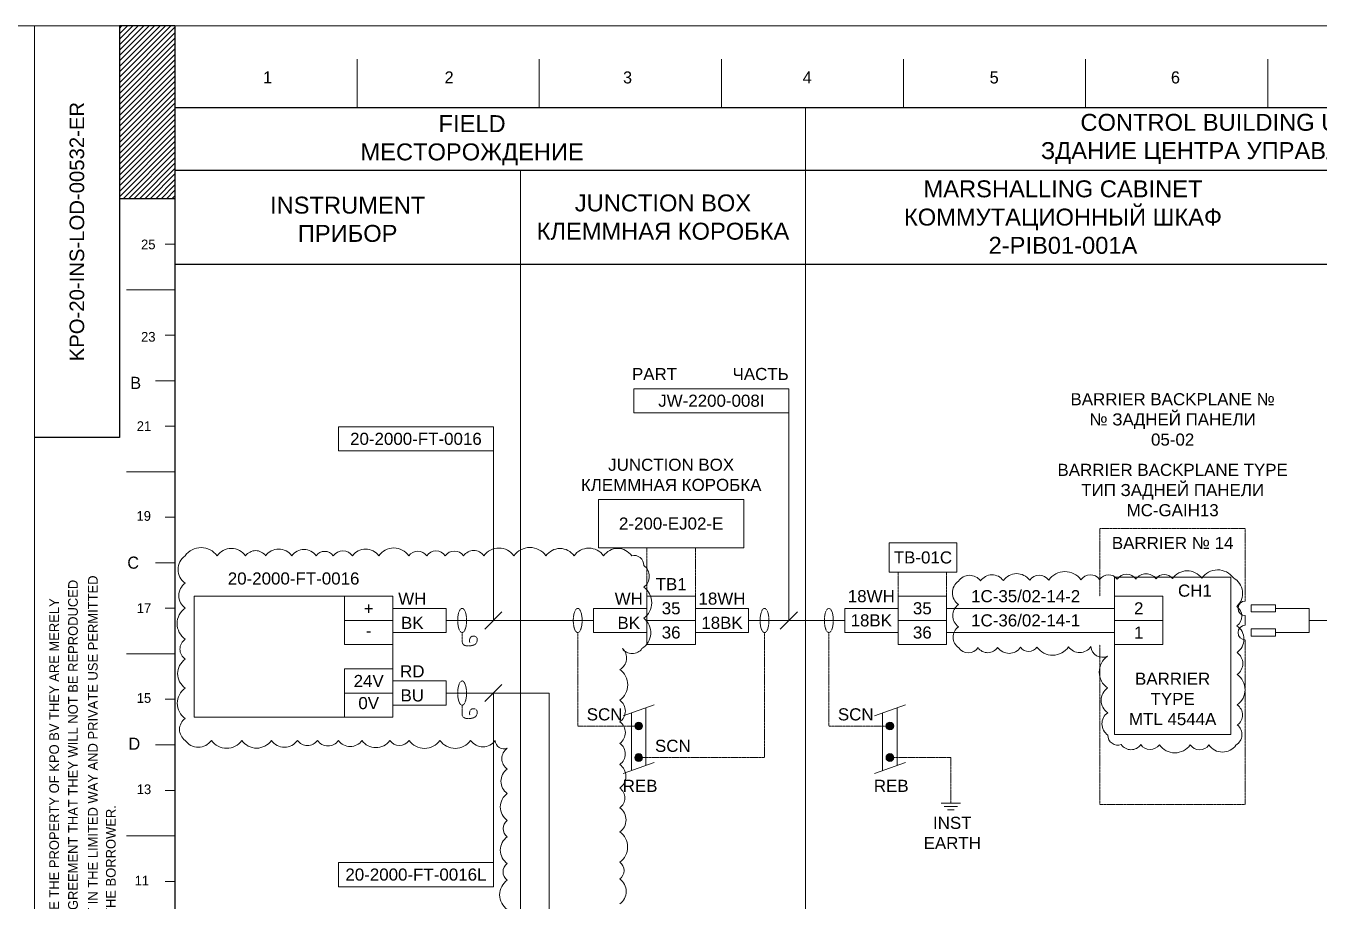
# Model space of a CAD drawing. Header units: millimetres. Extents: x 136827 to 348827, y 2171 to 31871.
# Drawn here: x 264649 to 291347, y 13793 to 31871 of the extents above; entities that cross this region are included whole.
import ezdxf

# ---------------------------------------------------------------- set-up
doc = ezdxf.new("R2010")
doc.units = ezdxf.units.MM
doc.linetypes.add('JIS_02_1.0', pattern=[2, 1, -1])
doc.linetypes.add('JIS_08_11', pattern=[12.8, 11, -0.6, 0.6, -0.6])
doc.layers.add('2-Text', color=7, linetype='Continuous')
for name, color, linetype, lineweight in [('Hatch', 7, 'Continuous', 0), ('Level 1', 7, 'Continuous', 0), ('Level 32', 7, 'Continuous', 0), ('Main', 7, 'Continuous', 20), ('Text', 7, 'Continuous', 9)]:
    doc.layers.add(name, color=color, linetype=linetype, lineweight=lineweight)
doc.styles.add('01_ГОСТ_ISO', font='arial.ttf', dxfattribs={"height": 2.5})
doc.styles.add('Styledgn000', font='dgn000.shx')
doc.styles.add('Styledgn001', font='dgn001.shx')

# ---------------------------------------------------------------- blocks, each defined once
blk = doc.blocks.new('AnonymousCell1')
at = {"layer": 'Level 1', "color": 7, "linetype": 'Continuous', "lineweight": 30, "char_height": 2, "attachment_point": 7, "rotation": 90, "line_spacing_factor": 0.8, "style": 'Styledgn000'}
for s, insert in [('COPIED LOANED EXHIBITED NOR USED EXCEPT IN THE LIMITED WAY AND PRIVATE USE PERMITTED', (3.8, -78.24)), ('LOANED AND ON THE BORROWERS EXPRESS AGREEMENT THAT THEY WILL NOT BE REPRODUCED', (-0.3, -78.24)), ('THIS DRAWING AND THE DESIGN IT COVERS ARE THE PROPERTY OF KPO BV THEY ARE MERELY', (-4.19, -78.35)), ('AND WRITTEN CONSENT GIVEN BY KPO BV TO THE BORROWER.', (7.52, -78.42))]:
    blk.add_mtext(s, dxfattribs=dict(at, insert=insert))
blk = doc.blocks.new('STAMP1')
at = {"layer": 'Text', "insert": (137704, 27621), "char_height": 300, "width": 8499.86, "attachment_point": 5, "rotation": 90.0045, "style": '01_ГОСТ_ISO'}
blk.add_mtext('KPO-20-INS-LOD-00532-ER', dxfattribs=at)

msp = doc.modelspace()

# ---------------------------------------------------------------- hatches: boundary and pattern name
at = {"layer": 'Hatch', "lineweight": 0, "transparency": 33554687}
h = msp.add_hatch(dxfattribs=at)
h.set_pattern_fill('ANSI31', scale=25)
h.set_pattern_definition([(45, (15097.07, -144118.68), (-56.1266, 56.1266), [])])
h.paths.add_polyline_path([(267727, 31871), (266581, 31871), (266581, 28301), (267727, 28301)])
at = {"layer": 'Main'}
h = msp.add_hatch(color=256, dxfattribs=at)
h.dxf.hatch_style = 1
h.paths.add_polyline_path([(277380, 17409, 1), (277220, 17409, 1)])
h = msp.add_hatch(color=256, dxfattribs=at)
h.dxf.hatch_style = 1
h.paths.add_polyline_path([(282566, 17409, 1), (282406, 17409, 1)])
h = msp.add_hatch(color=256, dxfattribs=at)
h.dxf.hatch_style = 1
h.paths.add_polyline_path([(277220, 16759, 1), (277380, 16759, 1)])
h = msp.add_hatch(color=256, dxfattribs=at)
h.dxf.hatch_style = 1
h.paths.add_polyline_path([(282406, 16759, 1), (282566, 16759, 1)])

# ---------------------------------------------------------------- linework, layer by layer
at = {"layer": 'Level 1', "color": 7, "linetype": 'Continuous', "lineweight": 30}
for p, q in [((266581, 31871), (266581, 23371)), ((267727, 31871), (266581, 31871)), ((267727, 31871), (267727, 2861)), ((267727, 30181), (267727, 3861)), ((306327, 30181), (267727, 30181)), ((267727, 28301), (266581, 28301)), ((266581, 23371), (264827, 23371))]:
    msp.add_line(p, q, dxfattribs=at)
at = {"layer": 'Level 1', "color": 7, "linetype": 'Continuous', "lineweight": 0}
for p, q in [((271487, 30181), (271487, 31181)), ((275247, 30181), (275247, 31181)), ((279007, 30181), (279007, 31181)), ((282767, 30181), (282767, 31181)), ((286527, 30181), (286527, 31181)), ((290287, 30181), (290287, 31181)), ((267727, 27361), (267527, 27361)), ((267727, 26421), (266727, 26421)), ((267727, 26421), (266727, 26421)), ((267727, 25481), (267527, 25481)), ((267727, 24541), (267327, 24541)), ((267727, 23601), (267527, 23601)), ((267727, 22661), (266727, 22661)), ((267727, 21721), (267527, 21721)), ((267727, 20781), (267327, 20781)), ((267727, 19841), (267527, 19841)), ((267727, 18901), (266727, 18901)), ((267727, 17961), (267527, 17961)), ((267727, 17021), (267327, 17021)), ((267727, 16081), (267527, 16081)), ((267727, 15141), (266727, 15141)), ((267727, 14201), (267527, 14201))]:
    msp.add_line(p, q, dxfattribs=at)
at = {"layer": 'Level 1', "color": 126, "linetype": 'Continuous', "lineweight": 0, "true_color": 0x006969, "flags": 128}
for points in [[(222827, 31871), (264827, 31871), (264827, 2171), (222827, 2171), (222827, 31871)], [(264827, 31871), (306827, 31871), (306827, 2171), (264827, 2171), (264827, 31871)]]:
    msp.add_lwpolyline(points, dxfattribs=at)
at = {"layer": 'Level 32', "color": 7, "linetype": 'JIS_08_11', "lineweight": 0}
for p, q in [((280745, 6742), (280745, 30181)), ((274857, 6742), (274857, 28888))]:
    msp.add_line(p, q, dxfattribs=at)
at = {"layer": 'Level 32', "color": 7, "linetype": 'Continuous', "lineweight": 30}
for p, q in [((267727, 28888), (305327, 28888)), ((267727, 26949), (305327, 26949))]:
    msp.add_line(p, q, dxfattribs=at)
at = {"layer": 'Main'}
for p, q in [((277200, 23877), (277200, 24377)), ((277200, 24377), (280400, 24377)), ((280400, 19590), (280400, 24377)), ((280400, 23877), (277200, 23877)), ((271101, 23090), (271101, 23590)), ((271101, 23590), (274301, 23590)), ((274301, 23590), (274301, 23090)), ((274301, 23090), (271101, 23090)), ((274301, 19590), (274301, 23090)), ((276470, 22090), (279470, 22090)), ((276470, 21090), (276470, 22090)), ((279470, 22090), (279470, 21090)), ((282468, 21190), (283868, 21190)), ((282468, 20590), (282468, 21190)), ((283868, 21190), (283868, 20590)), ((279470, 21090), (276470, 21090)), ((283868, 20590), (282468, 20590)), ((287123, 20482), (287123, 17232)), ((287123, 20482), (289523, 20482)), ((289523, 20482), (289523, 17232)), ((268126, 20090), (272226, 20090)), ((268126, 20090), (268126, 17590)), ((271226, 20090), (271226, 19090)), ((272226, 20090), (272226, 17590)), ((277470, 19090), (277470, 20090)), ((278470, 20090), (277470, 20090)), ((278470, 20090), (278470, 19090)), ((282655, 19090), (282655, 20090)), ((283655, 20090), (282655, 20090)), ((283655, 20090), (283655, 19090)), ((288123, 20090), (287123, 20090)), ((288123, 20090), (288123, 19090)), ((272226, 19840), (273326, 19840)), ((273326, 19340), (273326, 19840)), ((274124, 19413), (274478, 19766)), ((277470, 19840), (276370, 19840)), ((276370, 19840), (276370, 19340)), ((278470, 19840), (279570, 19840)), ((279570, 19840), (279570, 19340)), ((280400, 19590), (280577, 19766)), ((282655, 19840), (281555, 19840)), ((281555, 19840), (281555, 19340)), ((283655, 19840), (287123, 19840)), ((289944, 19765), (289944, 19915)), ((290444, 19915), (289944, 19915)), ((290444, 19765), (289944, 19765)), ((290444, 19840), (290444, 19915)), ((290444, 19765), (290444, 19840)), ((290444, 19840), (291144, 19840)), ((291144, 19840), (291144, 19340)), ((271226, 19590), (272226, 19590)), ((273326, 19590), (276370, 19590)), ((278470, 19590), (277470, 19590)), ((279570, 19590), (281555, 19590)), ((280224, 19413), (280400, 19590)), ((283655, 19590), (282655, 19590)), ((288123, 19590), (287123, 19590)), ((289823, 19690), (289823, 19490)), ((289823, 19690), (289823, 19490)), ((291144, 19590), (292603, 19590)), ((272226, 19340), (273326, 19340)), ((277470, 19340), (276370, 19340)), ((278470, 19340), (279570, 19340)), ((282655, 19340), (281555, 19340)), ((283655, 19340), (287123, 19340)), ((290444, 19415), (289944, 19415)), ((289944, 19415), (289944, 19265)), ((290444, 19265), (289944, 19265)), ((290444, 19415), (290444, 19340)), ((290444, 19340), (290444, 19265)), ((290444, 19340), (291144, 19340)), ((271226, 19090), (272226, 19090)), ((278470, 19090), (277470, 19090)), ((283655, 19090), (282655, 19090)), ((288123, 19090), (287123, 19090)), ((271226, 18590), (271226, 17590)), ((271226, 18590), (272226, 18590)), ((272226, 18340), (273326, 18340)), ((273326, 17840), (273326, 18340)), ((274124, 17913), (274478, 18266)), ((271226, 18090), (272226, 18090)), ((273326, 18090), (275449, 18090)), ((274301, 14590), (274301, 18090)), ((275449, 10028), (275449, 18090)), ((272226, 17840), (273326, 17840)), ((276981, 17617), (277620, 17850)), ((277150, 16488), (277150, 17679)), ((277450, 17788), (277450, 16597)), ((282166, 17617), (282806, 17850)), ((282336, 16488), (282336, 17679)), ((282636, 17788), (282636, 16597)), ((272226, 17590), (268126, 17590)), ((287123, 17232), (289523, 17232)), ((276981, 16426), (277620, 16659)), ((282166, 16426), (282806, 16659)), ((283945, 15816), (283545, 15816)), ((283885, 15746), (283605, 15746)), ((283815, 15676), (283675, 15676)), ((271101, 14090), (271101, 14590)), ((271101, 14590), (274301, 14590)), ((274301, 14590), (274301, 14090)), ((274301, 14090), (271101, 14090))]:
    msp.add_line(p, q, dxfattribs=at)
at = {"layer": 'Main', "linetype": 'JIS_02_1.0'}
for p, q in [((286823, 20090), (286823, 21490)), ((286823, 21490), (289823, 21490)), ((289823, 21490), (289823, 19990)), ((277470, 20090), (277470, 21090)), ((278470, 20090), (278470, 21090)), ((282655, 20090), (282655, 20590)), ((283655, 20090), (283655, 20590)), ((273655, 19340), (273655, 19140)), ((276041, 19340), (276041, 17409)), ((279898, 19340), (279898, 16759)), ((281226, 19340), (281226, 17409)), ((286823, 15790), (286823, 19090)), ((289823, 19190), (289823, 15790)), ((273655, 17840), (273655, 17640)), ((277220, 17409), (276041, 17409)), ((282406, 17409), (281226, 17409)), ((277380, 16759), (279898, 16759)), ((283745, 16759), (282566, 16759)), ((283745, 16759), (283745, 15816)), ((289823, 15790), (286823, 15790))]:
    msp.add_line(p, q, dxfattribs=at)
at = {"layer": 'Main', "color": 1}
for points in [[(267938, 20925, -0.520567), (268595, 20925, -0.520567), (269186, 20925, -0.520567), (269598, 20925, -0.520567), (270138, 20925, -0.520567), (270642, 20925, -0.520567), (270996, 20925, -0.520567), (271393, 20925, -0.520567), (271933, 20925, -0.520567), (272556, 20925, -0.520567), (272924, 20925, -0.520567), (273307, 20925, -0.520567), (273685, 20925, -0.520567), (274105, 20925, -0.520567), (274724, 20925, -0.520567), (275386, 20925, -0.520567), (275966, 20925, -0.520567), (276575, 20925, -0.520567), (277156, 20925, -0.520567), (277403, 20725, -0.520567), (277403, 20277, -0.520567), (277403, 19635, -0.520567), (277368, 19010, -0.520567), (276963, 19010, -0.520567), (276909, 18577, -0.520567), (276909, 17941, -0.520567), (276909, 17497, -0.520567), (276909, 17052, -0.520567), (276909, 16615, -0.520567), (276909, 16128, -0.520567), (276909, 15720, -0.520567), (276909, 15222, -0.520567), (276909, 14599, -0.520567), (276909, 14250, -0.520567), (276909, 13736, -0.520567)], [(274588, 13619, -0.520567), (274588, 14227, -0.520567), (274588, 14568, -0.520567), (274588, 15123, -0.520567), (274588, 15459, -0.520567), (274588, 16017, -0.520567), (274588, 16520, -0.520567), (274588, 16952, -0.520567), (274338, 17112, -0.520567), (273831, 17112, -0.520567), (273197, 17112, -0.520567), (272562, 17112, -0.520567), (272161, 17112, -0.520567), (271588, 17112, -0.520567), (271102, 17112, -0.520567), (270667, 17112, -0.520567), (270257, 17112, -0.520567), (269718, 17112, -0.520567), (269106, 17112, -0.520567), (268479, 17112, -0.520567), (267938, 17113, -0.520567), (267938, 17565, -0.520567), (267938, 18192, -0.520567), (267938, 18790, -0.520567), (267938, 19204, -0.520567), (267938, 19845, -0.520567), (267938, 20360, -0.520567), (267938, 20925, -0.520567)]]:
    msp.add_lwpolyline(points, format="xyb", dxfattribs=at)
msp.add_lwpolyline([(283902, 20401, 0.520567), (283902, 19919, 0.520567), (283902, 19461, 0.520567), (283907, 19025, 0.520567), (284305, 19028, 0.520567), (284710, 19032, 0.520567), (285184, 19036, 0.520567), (285522, 19039, 0.520567), (286174, 19045, 0.520567), (286636, 19049, 0.520567), (286975, 18850, 0.520567), (286979, 18197, 0.520567), (286983, 17685, 0.520567), (286986, 17221, 0.520567), (287260, 17027, 0.520567), (287665, 17025, 0.520567), (288049, 17023, 0.520567), (288686, 17020, 0.520567), (289072, 17018, 0.520567), (289631, 17015, 0.520567), (289658, 17431, 0.520567), (289656, 17845, 0.520567), (289654, 18472, 0.520567), (289652, 18927, 0.520567), (289650, 19479, 0.520567), (289648, 19878, 0.520567), (289576, 20469, 0.520567), (288924, 20461, 0.520567), (288318, 20454, 0.520567), (287980, 20450, 0.520567), (287568, 20445, 0.520567), (287180, 20440, 0.520567), (286816, 20436, 0.520567), (286430, 20431, 0.520567), (285767, 20424, 0.520567), (285372, 20419, 0.520567), (284829, 20412, 0.520567), (284356, 20407, 0.520567)], format="xyb", close=True, dxfattribs=at)
at = {"layer": 'Main'}
for centre in [(277300, 17409), (282486, 17409), (277300, 16759), (282486, 16759)]:
    msp.add_circle(centre, 80, dxfattribs=at)
for centre in [(289823, 19840), (289823, 19340)]:
    msp.add_arc(centre, 150, 90, 270, dxfattribs=at)
at = {"layer": 'Main', "linetype": 'JIS_02_1.0'}
for centre in [(273655, 19590), (279898, 19590), (273655, 18090)]:
    msp.add_ellipse(centre, major_axis=(0, -250), ratio=0.366059, dxfattribs=at)
at = {"layer": 'Main', "linetype": 'JIS_02_1.0', "extrusion": (0, 0, -1)}
for centre in [(276041, 19590), (281226, 19590)]:
    msp.add_ellipse(centre, major_axis=(0, -250), ratio=0.366059, dxfattribs=at)
at = {"layer": 'Main', "linetype": 'JIS_02_1.0'}
for points in [[(273655, 19140), (273676, 19073), (273770, 19059), (273897, 19073), (273957, 19121), (273979, 19221), (273924, 19268), (273825, 19271), (273797, 19194), (273815, 19132)], [(273655, 17640), (273676, 17573), (273770, 17559), (273897, 17573), (273957, 17621), (273979, 17721), (273924, 17768), (273825, 17771), (273797, 17694), (273815, 17632)]]:
    msp.add_open_spline(points, degree=3, knots=[0, 0, 0, 0, 1, 2, 3, 4, 5, 6, 9, 9, 9, 9], dxfattribs=at)

# ---------------------------------------------------------------- block references
at = {"color": 7, "linetype": 'Continuous', "lineweight": 0, "xscale": 100, "yscale": 100, "zscale": 100}
msp.add_blockref('AnonymousCell1', (265754, 15162), dxfattribs=at)
at = {"layer": '2-Text'}
msp.add_blockref('STAMP1', (128000, 0), dxfattribs=at)

# ---------------------------------------------------------------- texts
at = {"layer": 'Level 1', "color": 7, "linetype": 'Continuous', "lineweight": 30, "line_spacing_factor": 0.8, "style": 'Styledgn001'}
for s, insert, char_height, attachment_point in [('{\\Fdgn000|c0;1}', (269546, 30931), 250, 1), ('{\\Fdgn000|c0;2}', (273293, 30931), 250, 1), ('{\\Fdgn000|c0;3}', (276977, 30931), 250, 1), ('{\\Fdgn000|c0;4}', (280687, 30931), 250, 1), ('{\\Fdgn000|c0;5}', (284546, 30931), 250, 1), ('{\\Fdgn000|c0;6}', (288288, 30931), 250, 1), ('{\\Fdgn000|c0;25}', (267176, 27355), 200, 5), ('{\\Fdgn000|c0;23}', (267176, 25447), 200, 5), ('{\\Fdgn000|c0;B}', (266916, 24497), 250, 5), ('{\\Fdgn000|c0;21}', (267087, 23604), 200, 5), ('{\\Fdgn000|c0;19}', (267082, 21747), 200, 5), ('{\\Fdgn000|c0;C}', (266864, 20782), 250, 5), ('{\\Fdgn000|c0;17}', (267087, 19844), 200, 5), ('{\\Fdgn000|c0;15}', (267087, 17987), 200, 5), ('{\\Fdgn000|c0;D}', (266888, 17044), 250, 5), ('{\\Fdgn000|c0;13}', (267087, 16102), 200, 5), ('{\\Fdgn000|c0;11}', (267043, 14217), 200, 5)]:
    msp.add_mtext(s, dxfattribs=dict(at, insert=insert, char_height=char_height, attachment_point=attachment_point))
at = {"layer": 'Text', "attachment_point": 5, "rotation": 0.0045, "style": '01_ГОСТ_ISO'}
for s, insert, char_height, width in [('{\\C0;FIELD\\PМЕСТОРОЖДЕНИЕ}', (273861, 29509), 350, 12267.68), ('{\\C0;CONTROL BUILDING UNIT-2 PIB1\\PЗДАНИЕ ЦЕНТРА УПРАВЛЕНИЯ УКПГ-2 }', (290290, 29536), 350, 19443.28), ('{\\C0;MARSHALLING CABINET\\PКОММУТАЦИОННЫЙ ШКАФ\\P2-PIB01-}001A', (286059, 27919), 350, 10982.65), ('{\\C0;INSTRUMENT\\PПРИБОР}', (271292, 27874), 350, 7130.13), ('{\\C0;JUNCTION BOX\\PКЛЕММНАЯ КОРОБКА}', (277801, 27919), 350, 5887.58), ('{\\C0;PART}', (277627, 24679), 250, 3200), ('{\\C0;ЧАСТЬ}', (279818, 24679), 250, 3200), ('{\\C0;JW-2200-008I}', (278800, 24127), 250, 3199.96), ('BARRIER BACKPLANE №\\P№ ЗАДНЕЙ ПАНЕЛИ\\P05-02', (288323, 23741), 250, 4707.96), ('20-2000-FT-0016', (272701, 23340), 250, 3199.96), ('{\\C0;JUNCTION BOX\\PКЛЕММНАЯ КОРОБКА}', (277970, 22596), 250, 3787.57), ('BARRIER BACKPLANE TYPE\\PТИП ЗАДНЕЙ ПАНЕЛИ{\\C1;\\P}MC-GAIH13', (288323, 22282), 250, 5050.95), ('{\\C0;2-200-EJ02-E}', (277970, 21590), 250, 3000.08), ('BARRIER № 14', (288323, 21190), 250, 3000.05), ('TB-01C', (283168, 20890), 250, 1400.05), ('{\\C0;20-2000-FT-0016}', (270176, 20455), 250, 4100), ('TB1', (277970, 20340), 250, 1000.04), ('\\pxr0.60015,qr;CH1', (289008, 20204), 250, 548.71), ('{\\C0;WH}', (272626, 20040), 250, 799.99), ('{\\C0;WH}', (277095, 20040), 250, 838.35), ('18WH', (279020, 20040), 250, 1099.96), ('18WH', (282102, 20090), 250, 1000.04), ('1C-35/02-14-2', (285289, 20090), 250, 3067.62), ('{\\C0;+}', (271726, 19840), 250, 1000.04), ('35', (277970, 19840), 250, 1000.04), ('35', (283155, 19840), 250, 1000.04), ('{\\C0;BK}', (272626, 19540), 250, 799.99), ('{\\C0;BK}', (277095, 19540), 250, 838.35), ('18BK', (279020, 19540), 250, 1099.96), ('18BK', (282102, 19590), 250, 1000.04), ('1C-36/02-14-1', (285289, 19590), 250, 3067.58), ('{\\C0;-}', (271726, 19381), 250, 1000.01), ('36', (277970, 19340), 250, 1000.04), ('36', (283155, 19340), 250, 1000.04), ('{\\C0;24V}', (271726, 18340), 250, 1000.04), ('{\\C0;RD}', (272626, 18540), 250, 799.99), ('BARRIER TYPE\\PMTL 4544A', (288323, 17968), 250, 2400.05), ('{\\C0;BU}', (272626, 18040), 250, 799.99), ('{\\C0;0V}', (271726, 17881), 250, 1000.01), ('{\\C0;SCN}', (276596, 17649), 250, 1109.42), ('{\\C0;SCN}', (281781, 17649), 250, 1109.42), ('{\\C0;SCN}', (278005, 16999), 250, 1109.42), ('{\\C0;REB}', (277329, 16174), 250, 838.35), ('{\\C0;REB}', (282514, 16174), 250, 838.35), ('{\\C0;INST\\PEARTH}', (283774, 15201), 250, 838.35), ('20-2000-FT-0016L', (272701, 14340), 250, 3199.96)]:
    msp.add_mtext(s, dxfattribs=dict(at, insert=insert, char_height=char_height, width=width))
at = {"layer": 'Text', "color": 1, "char_height": 250, "width": 1000.04, "attachment_point": 5, "rotation": 0.0045, "style": '01_ГОСТ_ISO'}
for s, insert in [('{\\C256;2}', (287623, 19840)), ('{\\C256;1}', (287623, 19340))]:
    msp.add_mtext(s, dxfattribs=dict(at, insert=insert))

doc.saveas('drawing.dxf')
